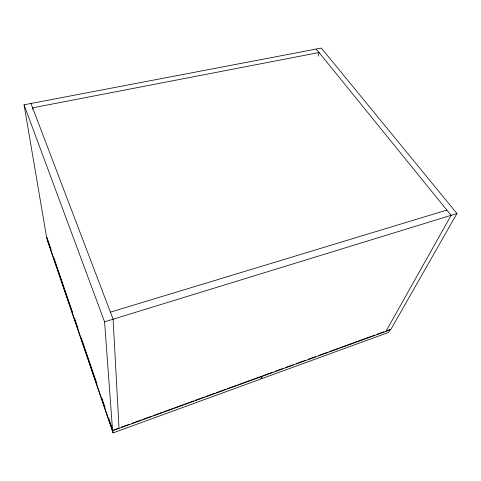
<?xml version="1.0" encoding="UTF-8"?>
<svg xmlns="http://www.w3.org/2000/svg" width="481" height="481" viewBox="0 0 481 481"><rect width="100%" height="100%" fill="white"/><g stroke="black" fill="none" stroke-linecap="round" stroke-linejoin="round"><path stroke-width="0.72" d="M318.151 56.169L319.065 52.537L32.624 107.828L32.858 109.307M261.676 376.196L260.798 379.022L113.017 432.918L47.589 241.089L47.012 237.692L51.142 249.771M262.295 375.974L261.405 378.8L388.618 332.413L390.289 329.473M385.93 331.379L451.13 215.314L316.239 49.056M456.95 213.522L390.728 329.635L112.578 430.742L46.627 237.542L24.05 104.798L321.35 48.082L456.95 213.522L104.575 321.837L112.578 430.742M113.528 430.02L118.47 428.228M121.29 427.2L129.052 424.386M131.872 423.358L141.041 420.027M142.454 419.516L151.623 416.179M153.036 415.668L162.205 412.337M163.618 411.826L172.787 408.495M174.2 407.978L183.369 404.647M184.782 404.136L193.951 400.805M195.364 400.288L204.533 396.957M205.946 396.446L215.115 393.115M216.528 392.604L225.697 389.267M227.11 388.756L236.279 385.425M237.692 384.914L260.973 376.455M262.999 375.721L272.841 372.144M274.952 371.374L282.69 368.566M285.504 367.544L293.236 364.73M296.049 363.708L305.195 360.389M308.008 359.367L315.74 356.553M318.554 355.531L327.699 352.212M329.106 351.701L338.245 348.376M339.652 347.865L374.819 335.095M376.93 334.325L383.964 331.77M387.476 330.495L389.586 329.725M110.414 312.157L446.873 210.071M30.97 103.475L113.101 319.216L119.029 428.403M24.05 104.798L104.575 321.837M53.812 257.588L72.511 312.307M74.453 317.995L78.096 328.655M81.253 337.89L97.036 384.085M101.894 398.298L105.05 407.539M108.694 418.199L112.825 430.279L113.017 432.918"/></g></svg>
